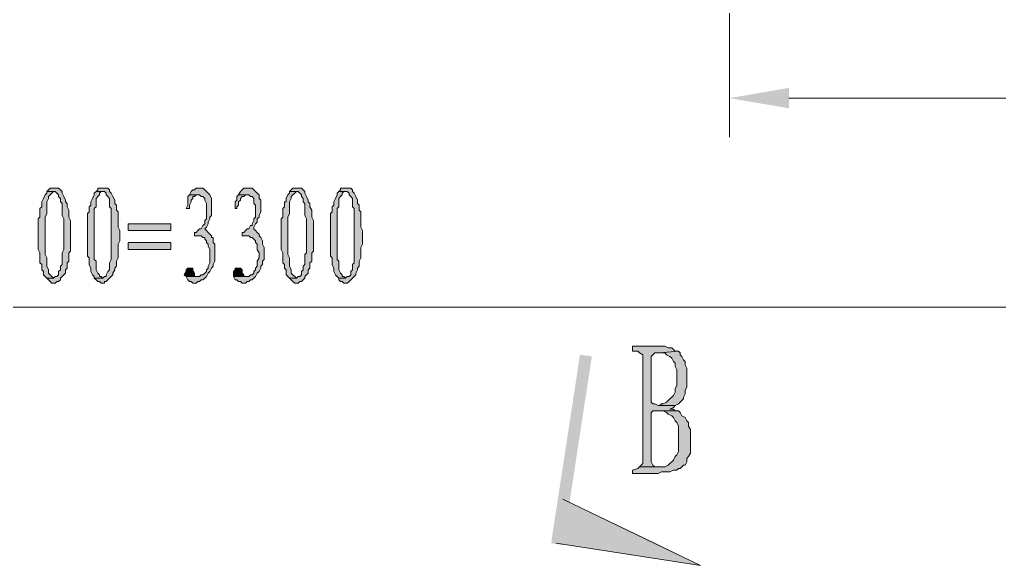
# Model space of a CAD drawing. Header units: millimetres. Extents: x 24 to 410, y 10 to 282.
# Drawn here: x 127.76 to 152.19, y 166.67 to 180.26 of the extents above; entities that cross this region are included whole.
import ezdxf

# ---------------------------------------------------------------- set-up
doc = ezdxf.new("R2010")
doc.units = ezdxf.units.MM

msp = doc.modelspace()

# ---------------------------------------------------------------- hatches: boundary and pattern name
h = msp.add_hatch(color=256)
h.dxf.hatch_style = 2
h.paths.add_polyline_path([(146.939, 178.562), (146.939, 178.054), (145.457333, 178.308)])
h = msp.add_hatch(color=256)
h.dxf.hatch_style = 2
h.paths.add_polyline_path([(128.439333, 175.979667), (128.439333, 175.937333), (128.397, 175.895), (128.354667, 175.810333), (128.312333, 175.725667), (128.312333, 175.598667), (128.27, 175.556333), (128.27, 175.344667), (128.227667, 175.302333), (128.227667, 174.540333), (128.27, 174.455667), (128.27, 174.328667), (128.27, 174.244), (128.27, 174.201667), (128.312333, 174.159333), (128.312333, 174.032333), (128.354667, 173.99), (128.354667, 173.905333), (128.397, 173.863), (128.439333, 173.820667), (128.608667, 173.820667), (128.566333, 173.863), (128.524, 173.905333), (128.481667, 173.947667), (128.481667, 174.032333), (128.439333, 174.117), (128.439333, 174.328667), (128.397, 174.413333), (128.397, 175.344667), (128.439333, 175.429333), (128.439333, 175.725667), (128.481667, 175.810333), (128.481667, 175.852667), (128.524, 175.895), (128.566333, 175.937333), (128.608667, 175.979667)])
h = msp.add_hatch(color=256)
h.dxf.hatch_style = 2
h.paths.add_polyline_path([(128.608667, 176.064333), (128.524, 176.064333), (128.481667, 176.022), (128.439333, 175.979667), (128.651, 175.979667), (128.693333, 175.937333), (128.735667, 175.895), (128.735667, 175.852667), (128.778, 175.810333), (128.778, 175.725667), (128.820333, 175.683333), (128.820333, 175.387), (128.862667, 175.302333), (128.862667, 174.879), (128.862667, 174.540333), (128.820333, 174.455667), (128.820333, 174.159333), (128.778, 174.117), (128.778, 174.032333), (128.735667, 173.99), (128.735667, 173.905333), (128.693333, 173.863), (128.651, 173.863), (128.608667, 173.820667), (128.439333, 173.820667), (128.481667, 173.778333), (128.524, 173.736), (128.566333, 173.693667), (128.651, 173.693667), (128.693333, 173.736), (128.735667, 173.736), (128.778, 173.778333), (128.778, 173.820667), (128.820333, 173.863), (128.862667, 173.905333), (128.905, 173.947667), (128.905, 174.032333), (128.947333, 174.074667), (128.947333, 174.201667), (128.989667, 174.244), (128.989667, 174.455667), (129.032, 174.498), (129.032, 175.26), (128.989667, 175.344667), (128.989667, 175.514), (128.947333, 175.598667), (128.947333, 175.683333), (128.905, 175.725667), (128.905, 175.768), (128.862667, 175.852667), (128.820333, 175.937333), (128.820333, 175.979667), (128.778, 176.022), (128.735667, 176.064333)])
h = msp.add_hatch(color=256)
h.dxf.hatch_style = 2
h.paths.add_polyline_path([(129.667, 175.979667), (129.624667, 175.937333), (129.624667, 175.895), (129.582333, 175.810333), (129.54, 175.725667), (129.54, 175.641), (129.497667, 175.598667), (129.497667, 175.471667), (129.455333, 175.429333), (129.455333, 174.371), (129.497667, 174.328667), (129.497667, 174.244), (129.497667, 174.159333), (129.54, 174.074667), (129.54, 173.99), (129.582333, 173.905333), (129.624667, 173.863), (129.624667, 173.820667), (129.836333, 173.820667), (129.794, 173.863), (129.751667, 173.863), (129.751667, 173.905333), (129.709333, 173.947667), (129.667, 174.032333), (129.667, 174.244), (129.624667, 174.286333), (129.624667, 175.556333), (129.667, 175.598667), (129.667, 175.810333), (129.709333, 175.852667), (129.751667, 175.895), (129.751667, 175.937333), (129.794, 175.979667), (129.836333, 175.979667)])
h = msp.add_hatch(color=256)
h.dxf.hatch_style = 2
h.paths.add_polyline_path([(129.836333, 176.064333), (129.709333, 176.064333), (129.709333, 176.022), (129.667, 175.979667), (129.878667, 175.979667), (129.921, 175.937333), (129.921, 175.895), (129.963333, 175.852667), (130.005667, 175.810333), (130.005667, 175.598667), (130.048, 175.556333), (130.048, 174.879), (130.048, 174.286333), (130.005667, 174.201667), (130.005667, 174.032333), (129.963333, 173.99), (129.921, 173.905333), (129.921, 173.863), (129.878667, 173.863), (129.836333, 173.820667), (129.624667, 173.820667), (129.667, 173.778333), (129.709333, 173.736), (129.751667, 173.736), (129.794, 173.693667), (129.878667, 173.693667), (129.878667, 173.736), (129.921, 173.736), (129.963333, 173.778333), (130.005667, 173.820667), (130.048, 173.863), (130.090333, 173.905333), (130.090333, 173.947667), (130.132667, 174.032333), (130.132667, 174.074667), (130.175, 174.117), (130.175, 174.244), (130.217333, 174.328667), (130.217333, 174.667333), (130.259667, 174.752), (130.259667, 175.006), (130.217333, 175.090667), (130.217333, 175.471667), (130.175, 175.514), (130.175, 175.641), (130.132667, 175.683333), (130.132667, 175.768), (130.090333, 175.852667), (130.048, 175.937333), (130.005667, 175.979667), (130.005667, 176.022), (129.963333, 176.064333)])
h = msp.add_hatch(color=256)
h.dxf.hatch_style = 2
h.paths.add_polyline_path([(132.249333, 176.064333), (132.164667, 176.064333), (132.122333, 176.022), (132.08, 176.022), (132.037667, 175.979667), (131.995333, 175.895), (132.249333, 175.895), (132.291667, 175.852667), (132.334, 175.852667), (132.376333, 175.810333), (132.376333, 175.768), (132.418667, 175.683333), (132.418667, 175.302333), (132.376333, 175.26), (132.376333, 175.175333), (132.334, 175.133), (132.291667, 175.048333), (132.249333, 175.048333), (132.207, 175.006), (132.164667, 174.963667), (132.122333, 174.963667), (132.122333, 174.879), (132.291667, 174.879), (132.334, 174.836667), (132.376333, 174.836667), (132.376333, 174.794333), (132.418667, 174.752), (132.418667, 174.709667), (132.461, 174.667333), (132.461, 174.625), (132.503333, 174.540333), (132.503333, 174.201667), (132.461, 174.117), (132.461, 174.074667), (132.418667, 174.032333), (132.418667, 173.99), (132.376333, 173.947667), (132.334, 173.905333), (132.291667, 173.905333), (132.249333, 173.863), (131.910667, 173.863), (131.953, 173.778333), (131.995333, 173.736), (132.037667, 173.736), (132.08, 173.693667), (132.164667, 173.693667), (132.207, 173.736), (132.249333, 173.736), (132.291667, 173.778333), (132.334, 173.778333), (132.376333, 173.820667), (132.418667, 173.863), (132.461, 173.947667), (132.503333, 173.99), (132.545667, 174.074667), (132.588, 174.117), (132.588, 174.159333), (132.630333, 174.244), (132.630333, 174.667333), (132.588, 174.709667), (132.588, 174.836667), (132.545667, 174.836667), (132.545667, 174.879), (132.503333, 174.921333), (132.461, 174.963667), (132.418667, 175.006), (132.376333, 175.048333), (132.418667, 175.090667), (132.461, 175.175333), (132.461, 175.217667), (132.503333, 175.302333), (132.503333, 175.344667), (132.545667, 175.387), (132.545667, 175.810333), (132.503333, 175.895), (132.461, 175.937333), (132.418667, 175.979667), (132.376333, 176.022), (132.334, 176.064333)])
h = msp.add_hatch(color=256)
h.dxf.hatch_style = 2
h.paths.add_polyline_path([(131.995333, 175.895), (131.953, 175.852667), (131.953, 175.641), (131.910667, 175.556333), (131.995333, 175.556333), (131.995333, 175.598667), (131.995333, 175.641), (132.037667, 175.725667), (132.037667, 175.768), (132.08, 175.810333), (132.08, 175.852667), (132.122333, 175.852667), (132.164667, 175.895), (132.207, 175.895)])
h = msp.add_hatch(color=256)
h.dxf.hatch_style = 2
h.paths.add_polyline_path([(133.477, 176.064333), (133.35, 176.064333), (133.307667, 176.022), (133.265333, 175.979667), (133.223, 175.895), (133.477, 175.895), (133.519333, 175.852667), (133.561667, 175.852667), (133.604, 175.810333), (133.604, 175.683333), (133.646333, 175.641), (133.646333, 175.344667), (133.604, 175.302333), (133.604, 175.26), (133.561667, 175.175333), (133.561667, 175.133), (133.519333, 175.133), (133.477, 175.048333), (133.434667, 175.048333), (133.392333, 175.006), (133.35, 174.963667), (133.307667, 174.963667), (133.307667, 174.879), (133.477, 174.879), (133.519333, 174.836667), (133.561667, 174.836667), (133.604, 174.794333), (133.646333, 174.752), (133.646333, 174.709667), (133.688667, 174.667333), (133.688667, 174.540333), (133.731, 174.455667), (133.731, 174.328667), (133.688667, 174.244), (133.688667, 174.117), (133.646333, 174.074667), (133.646333, 174.032333), (133.604, 173.99), (133.604, 173.947667), (133.561667, 173.905333), (133.519333, 173.905333), (133.477, 173.863), (133.096, 173.863), (133.138333, 173.778333), (133.180667, 173.778333), (133.223, 173.736), (133.265333, 173.736), (133.307667, 173.693667), (133.392333, 173.693667), (133.434667, 173.736), (133.477, 173.736), (133.519333, 173.778333), (133.561667, 173.778333), (133.604, 173.820667), (133.646333, 173.863), (133.688667, 173.947667), (133.731, 173.99), (133.773333, 174.074667), (133.773333, 174.117), (133.815667, 174.159333), (133.815667, 174.244), (133.858, 174.286333), (133.858, 174.582667), (133.815667, 174.667333), (133.815667, 174.752), (133.773333, 174.836667), (133.731, 174.879), (133.731, 174.921333), (133.688667, 174.963667), (133.646333, 175.006), (133.604, 175.048333), (133.604, 175.090667), (133.646333, 175.175333), (133.688667, 175.217667), (133.688667, 175.302333), (133.731, 175.344667), (133.731, 175.387), (133.773333, 175.471667), (133.773333, 175.768), (133.731, 175.810333), (133.731, 175.895), (133.688667, 175.937333), (133.646333, 175.979667), (133.604, 176.022), (133.561667, 176.064333)])
h = msp.add_hatch(color=256)
h.dxf.hatch_style = 2
h.paths.add_polyline_path([(133.223, 175.895), (133.180667, 175.852667), (133.180667, 175.768), (133.138333, 175.725667), (133.138333, 175.556333), (133.180667, 175.556333), (133.180667, 175.598667), (133.223, 175.641), (133.223, 175.725667), (133.265333, 175.768), (133.265333, 175.810333), (133.307667, 175.852667), (133.35, 175.852667), (133.392333, 175.895), (133.434667, 175.895)])
h = msp.add_hatch(color=256)
h.dxf.hatch_style = 2
h.paths.add_polyline_path([(134.493, 175.979667), (134.493, 175.937333), (134.450667, 175.895), (134.408333, 175.810333), (134.408333, 175.725667), (134.366, 175.725667), (134.366, 175.598667), (134.323667, 175.556333), (134.323667, 175.344667), (134.281333, 175.302333), (134.281333, 174.540333), (134.323667, 174.455667), (134.323667, 174.328667), (134.323667, 174.244), (134.323667, 174.201667), (134.366, 174.159333), (134.366, 174.074667), (134.408333, 174.032333), (134.408333, 173.905333), (134.450667, 173.863), (134.493, 173.820667), (134.662333, 173.820667), (134.62, 173.863), (134.577667, 173.905333), (134.535333, 173.947667), (134.535333, 174.032333), (134.493, 174.117), (134.493, 174.328667), (134.450667, 174.413333), (134.450667, 175.344667), (134.493, 175.429333), (134.493, 175.725667), (134.535333, 175.810333), (134.535333, 175.852667), (134.577667, 175.895), (134.62, 175.937333), (134.662333, 175.979667)])
h = msp.add_hatch(color=256)
h.dxf.hatch_style = 2
h.paths.add_polyline_path([(134.662333, 176.064333), (134.577667, 176.064333), (134.535333, 176.022), (134.493, 175.979667), (134.704667, 175.979667), (134.747, 175.937333), (134.789333, 175.895), (134.789333, 175.852667), (134.831667, 175.810333), (134.831667, 175.725667), (134.874, 175.683333), (134.874, 175.387), (134.916333, 175.302333), (134.916333, 174.879), (134.916333, 174.455667), (134.874, 174.413333), (134.874, 174.159333), (134.831667, 174.117), (134.831667, 174.032333), (134.789333, 173.99), (134.789333, 173.905333), (134.747, 173.863), (134.704667, 173.863), (134.662333, 173.820667), (134.493, 173.820667), (134.535333, 173.778333), (134.577667, 173.736), (134.62, 173.693667), (134.704667, 173.693667), (134.747, 173.736), (134.789333, 173.736), (134.831667, 173.778333), (134.874, 173.820667), (134.874, 173.863), (134.916333, 173.905333), (134.958667, 173.947667), (134.958667, 174.032333), (135.001, 174.074667), (135.001, 174.201667), (135.043333, 174.244), (135.043333, 174.455667), (135.085667, 174.498), (135.085667, 175.26), (135.043333, 175.344667), (135.043333, 175.514), (135.001, 175.598667), (135.001, 175.683333), (134.958667, 175.725667), (134.958667, 175.768), (134.916333, 175.852667), (134.874, 175.937333), (134.874, 175.979667), (134.831667, 176.022), (134.789333, 176.064333)])
h = msp.add_hatch(color=256)
h.dxf.hatch_style = 2
h.paths.add_polyline_path([(135.720667, 175.979667), (135.678333, 175.937333), (135.678333, 175.895), (135.636, 175.810333), (135.593667, 175.725667), (135.593667, 175.641), (135.551333, 175.598667), (135.551333, 175.471667), (135.509, 175.429333), (135.509, 174.371), (135.551333, 174.328667), (135.551333, 174.244), (135.551333, 174.159333), (135.593667, 174.074667), (135.593667, 173.99), (135.636, 173.905333), (135.678333, 173.863), (135.720667, 173.820667), (135.89, 173.820667), (135.847667, 173.863), (135.805333, 173.863), (135.805333, 173.905333), (135.763, 173.947667), (135.720667, 174.032333), (135.720667, 174.244), (135.678333, 174.286333), (135.678333, 175.556333), (135.720667, 175.598667), (135.720667, 175.810333), (135.763, 175.852667), (135.805333, 175.895), (135.805333, 175.937333), (135.847667, 175.979667), (135.89, 175.979667)])
h = msp.add_hatch(color=256)
h.dxf.hatch_style = 2
h.paths.add_polyline_path([(135.89, 176.064333), (135.763, 176.064333), (135.763, 176.022), (135.720667, 175.979667), (135.932333, 175.979667), (135.974667, 175.937333), (135.974667, 175.895), (136.017, 175.852667), (136.059333, 175.810333), (136.059333, 175.598667), (136.101667, 175.556333), (136.101667, 174.879), (136.101667, 174.201667), (136.059333, 174.159333), (136.059333, 174.032333), (136.017, 173.99), (136.017, 173.905333), (135.974667, 173.863), (135.932333, 173.863), (135.89, 173.820667), (135.720667, 173.820667), (135.720667, 173.778333), (135.763, 173.736), (135.805333, 173.736), (135.847667, 173.693667), (135.932333, 173.693667), (135.974667, 173.736), (136.017, 173.778333), (136.059333, 173.820667), (136.101667, 173.863), (136.144, 173.905333), (136.144, 173.947667), (136.186333, 174.032333), (136.186333, 174.074667), (136.228667, 174.117), (136.228667, 174.244), (136.271, 174.328667), (136.271, 174.582667), (136.313333, 174.667333), (136.313333, 175.006), (136.271, 175.090667), (136.271, 175.471667), (136.228667, 175.514), (136.228667, 175.641), (136.186333, 175.683333), (136.186333, 175.768), (136.144, 175.852667), (136.101667, 175.937333), (136.059333, 175.979667), (136.059333, 176.022), (136.017, 176.064333)])
h = msp.add_hatch(color=256)
h.dxf.hatch_style = 2
h.paths.add_polyline_path([(131.529667, 175.006), (131.529667, 175.175333), (130.471333, 175.175333), (130.471333, 175.006)])
h = msp.add_hatch(color=256)
h.dxf.hatch_style = 2
h.paths.add_polyline_path([(131.529667, 174.540333), (131.529667, 174.709667), (130.471333, 174.709667), (130.471333, 174.540333)])
h = msp.add_hatch(color=256)
h.dxf.hatch_style = 2
h.paths.add_polyline_path([(131.995333, 174.074667), (131.953, 174.074667), (131.910667, 174.032333), (131.910667, 173.99), (131.868333, 173.905333), (131.910667, 173.863), (132.122333, 173.863), (132.122333, 173.905333), (132.122333, 173.947667), (132.08, 174.032333), (132.08, 174.074667), (132.037667, 174.074667)])
h = msp.add_hatch(color=256)
h.dxf.hatch_style = 2
h.paths.add_polyline_path([(133.180667, 174.074667), (133.138333, 174.074667), (133.138333, 174.032333), (133.096, 173.99), (133.096, 173.863), (133.35, 173.863), (133.35, 173.905333), (133.307667, 173.947667), (133.307667, 174.032333), (133.265333, 174.074667)])
h = msp.add_hatch(color=256)
h.dxf.hatch_style = 2
h.paths.add_polyline_path([(143.721667, 172.127333), (143.044333, 172.127333), (143.044333, 172.000333), (143.171333, 172.000333), (143.213667, 171.958), (143.298333, 171.915667), (143.298333, 169.206333), (143.256, 169.164), (143.213667, 169.121667), (143.594667, 169.121667), (143.552333, 169.164), (143.51, 169.248667), (143.51, 170.476333), (143.552333, 170.518667), (144.102667, 170.518667), (144.060333, 170.561), (143.975667, 170.561), (144.060333, 170.603333), (144.102667, 170.645667), (143.679333, 170.645667), (143.594667, 170.688), (143.552333, 170.688), (143.51, 170.730333), (143.51, 171.873333), (143.552333, 171.915667), (143.594667, 171.958), (143.721667, 171.958), (144.187333, 172.000333), (144.102667, 172.000333), (144.060333, 172.042667), (144.018, 172.085), (143.933333, 172.085), (143.848667, 172.127333)])
h = msp.add_hatch(color=256)
h.dxf.hatch_style = 2
h.paths.add_polyline_path([(144.187333, 172.000333), (143.721667, 171.958), (143.848667, 171.958), (143.891, 171.915667), (143.975667, 171.873333), (144.018, 171.831), (144.060333, 171.746333), (144.102667, 171.704), (144.102667, 171.619333), (144.145, 171.534667), (144.145, 171.153667), (144.102667, 171.069), (144.102667, 170.984333), (144.060333, 170.899667), (144.018, 170.857333), (143.975667, 170.815), (143.933333, 170.772667), (143.891, 170.730333), (143.806333, 170.688), (143.764, 170.688), (143.721667, 170.645667), (144.102667, 170.645667), (144.187333, 170.688), (144.229667, 170.730333), (144.272, 170.772667), (144.314333, 170.815), (144.314333, 170.857333), (144.356667, 170.942), (144.356667, 171.026667), (144.399, 171.111333), (144.399, 171.577), (144.356667, 171.661667), (144.356667, 171.746333), (144.314333, 171.788667), (144.272, 171.873333), (144.229667, 171.915667), (144.229667, 171.958)])
h = msp.add_hatch(color=256)
h.dxf.hatch_style = 2
h.paths.add_polyline_path([(141.732, 171.915667), (141.308667, 167.174333), (141.012333, 167.216667)])
h = msp.add_hatch(color=256)
h.dxf.hatch_style = 2
h.paths.add_polyline_path([(142.028333, 171.873333), (141.732, 171.915667), (141.308667, 167.174333)])
h = msp.add_hatch(color=256)
h.dxf.hatch_style = 2
h.paths.add_polyline_path([(144.102667, 170.518667), (143.721667, 170.518667), (143.764, 170.518667), (143.806333, 170.518667), (143.891, 170.476333), (143.933333, 170.434), (144.018, 170.391667), (144.060333, 170.349333), (144.102667, 170.264667), (144.145, 170.222333), (144.187333, 170.137667), (144.187333, 169.502667), (144.145, 169.418), (144.102667, 169.375667), (144.060333, 169.291), (144.018, 169.248667), (143.975667, 169.206333), (143.933333, 169.164), (143.848667, 169.121667), (143.806333, 169.121667), (143.213667, 169.121667), (143.171333, 169.079333), (143.044333, 169.037), (143.044333, 168.952333), (143.129, 168.952333), (143.679333, 168.952333), (143.764, 168.994667), (143.975667, 168.994667), (144.060333, 169.037), (144.145, 169.037), (144.187333, 169.079333), (144.229667, 169.079333), (144.272, 169.121667), (144.314333, 169.164), (144.356667, 169.164), (144.399, 169.248667), (144.399, 169.333333), (144.441333, 169.375667), (144.483667, 169.460333), (144.483667, 170.053), (144.441333, 170.137667), (144.441333, 170.222333), (144.399, 170.264667), (144.356667, 170.349333), (144.272, 170.391667), (144.229667, 170.476333), (144.187333, 170.518667)])
h = msp.add_hatch(color=256)
h.dxf.hatch_style = 2
h.paths.add_polyline_path([(141.308667, 168.317333), (141.139333, 167.216667), (143.637, 167.216667)])
h = msp.add_hatch(color=256)
h.dxf.hatch_style = 2
h.paths.add_polyline_path([(141.139333, 167.216667), (143.637, 167.216667), (144.737667, 166.666333)])

# ---------------------------------------------------------------- linework, layer by layer
at = {"lineweight": 0}
for points in [[(145.457333, 181.313667), (145.457333, 177.334333)], [(242.358333, 178.308), (146.939, 178.308)], [(154.178, 173.101), (104.394, 173.101)], [(141.139333, 167.216667), (144.737667, 166.666333), (141.308667, 168.317333)]]:
    msp.add_lwpolyline(points, dxfattribs=at)
for points in [[(128.439333, 175.979667), (128.439333, 175.937333), (128.397, 175.895), (128.354667, 175.810333), (128.312333, 175.725667), (128.312333, 175.598667), (128.27, 175.556333), (128.27, 175.344667), (128.227667, 175.302333), (128.227667, 174.540333), (128.27, 174.455667), (128.27, 174.328667), (128.27, 174.244), (128.27, 174.201667), (128.312333, 174.159333), (128.312333, 174.032333), (128.354667, 173.99), (128.354667, 173.905333), (128.397, 173.863), (128.439333, 173.820667), (128.608667, 173.820667), (128.566333, 173.863), (128.524, 173.905333), (128.481667, 173.947667), (128.481667, 174.032333), (128.439333, 174.117), (128.439333, 174.328667), (128.397, 174.413333), (128.397, 175.344667), (128.439333, 175.429333), (128.439333, 175.725667), (128.481667, 175.810333), (128.481667, 175.852667), (128.524, 175.895), (128.566333, 175.937333), (128.608667, 175.979667)], [(128.608667, 176.064333), (128.524, 176.064333), (128.481667, 176.022), (128.439333, 175.979667), (128.651, 175.979667), (128.693333, 175.937333), (128.735667, 175.895), (128.735667, 175.852667), (128.778, 175.810333), (128.778, 175.725667), (128.820333, 175.683333), (128.820333, 175.387), (128.862667, 175.302333), (128.862667, 174.879), (128.862667, 174.540333), (128.820333, 174.455667), (128.820333, 174.159333), (128.778, 174.117), (128.778, 174.032333), (128.735667, 173.99), (128.735667, 173.905333), (128.693333, 173.863), (128.651, 173.863), (128.608667, 173.820667), (128.439333, 173.820667), (128.481667, 173.778333), (128.524, 173.736), (128.566333, 173.693667), (128.651, 173.693667), (128.693333, 173.736), (128.735667, 173.736), (128.778, 173.778333), (128.778, 173.820667), (128.820333, 173.863), (128.862667, 173.905333), (128.905, 173.947667), (128.905, 174.032333), (128.947333, 174.074667), (128.947333, 174.201667), (128.989667, 174.244), (128.989667, 174.455667), (129.032, 174.498), (129.032, 175.26), (128.989667, 175.344667), (128.989667, 175.514), (128.947333, 175.598667), (128.947333, 175.683333), (128.905, 175.725667), (128.905, 175.768), (128.862667, 175.852667), (128.820333, 175.937333), (128.820333, 175.979667), (128.778, 176.022), (128.735667, 176.064333)], [(129.667, 175.979667), (129.624667, 175.937333), (129.624667, 175.895), (129.582333, 175.810333), (129.54, 175.725667), (129.54, 175.641), (129.497667, 175.598667), (129.497667, 175.471667), (129.455333, 175.429333), (129.455333, 174.371), (129.497667, 174.328667), (129.497667, 174.244), (129.497667, 174.159333), (129.54, 174.074667), (129.54, 173.99), (129.582333, 173.905333), (129.624667, 173.863), (129.624667, 173.820667), (129.836333, 173.820667), (129.794, 173.863), (129.751667, 173.863), (129.751667, 173.905333), (129.709333, 173.947667), (129.667, 174.032333), (129.667, 174.244), (129.624667, 174.286333), (129.624667, 175.556333), (129.667, 175.598667), (129.667, 175.810333), (129.709333, 175.852667), (129.751667, 175.895), (129.751667, 175.937333), (129.794, 175.979667), (129.836333, 175.979667)], [(129.836333, 176.064333), (129.709333, 176.064333), (129.709333, 176.022), (129.667, 175.979667), (129.878667, 175.979667), (129.921, 175.937333), (129.921, 175.895), (129.963333, 175.852667), (130.005667, 175.810333), (130.005667, 175.598667), (130.048, 175.556333), (130.048, 174.879), (130.048, 174.286333), (130.005667, 174.201667), (130.005667, 174.032333), (129.963333, 173.99), (129.921, 173.905333), (129.921, 173.863), (129.878667, 173.863), (129.836333, 173.820667), (129.624667, 173.820667), (129.667, 173.778333), (129.709333, 173.736), (129.751667, 173.736), (129.794, 173.693667), (129.878667, 173.693667), (129.878667, 173.736), (129.921, 173.736), (129.963333, 173.778333), (130.005667, 173.820667), (130.048, 173.863), (130.090333, 173.905333), (130.090333, 173.947667), (130.132667, 174.032333), (130.132667, 174.074667), (130.175, 174.117), (130.175, 174.244), (130.217333, 174.328667), (130.217333, 174.667333), (130.259667, 174.752), (130.259667, 175.006), (130.217333, 175.090667), (130.217333, 175.471667), (130.175, 175.514), (130.175, 175.641), (130.132667, 175.683333), (130.132667, 175.768), (130.090333, 175.852667), (130.048, 175.937333), (130.005667, 175.979667), (130.005667, 176.022), (129.963333, 176.064333)], [(132.249333, 176.064333), (132.164667, 176.064333), (132.122333, 176.022), (132.08, 176.022), (132.037667, 175.979667), (131.995333, 175.895), (132.249333, 175.895), (132.291667, 175.852667), (132.334, 175.852667), (132.376333, 175.810333), (132.376333, 175.768), (132.418667, 175.683333), (132.418667, 175.302333), (132.376333, 175.26), (132.376333, 175.175333), (132.334, 175.133), (132.291667, 175.048333), (132.249333, 175.048333), (132.207, 175.006), (132.164667, 174.963667), (132.122333, 174.963667), (132.122333, 174.879), (132.291667, 174.879), (132.334, 174.836667), (132.376333, 174.836667), (132.376333, 174.794333), (132.418667, 174.752), (132.418667, 174.709667), (132.461, 174.667333), (132.461, 174.625), (132.503333, 174.540333), (132.503333, 174.201667), (132.461, 174.117), (132.461, 174.074667), (132.418667, 174.032333), (132.418667, 173.99), (132.376333, 173.947667), (132.334, 173.905333), (132.291667, 173.905333), (132.249333, 173.863), (131.910667, 173.863), (131.953, 173.778333), (131.995333, 173.736), (132.037667, 173.736), (132.08, 173.693667), (132.164667, 173.693667), (132.207, 173.736), (132.249333, 173.736), (132.291667, 173.778333), (132.334, 173.778333), (132.376333, 173.820667), (132.418667, 173.863), (132.461, 173.947667), (132.503333, 173.99), (132.545667, 174.074667), (132.588, 174.117), (132.588, 174.159333), (132.630333, 174.244), (132.630333, 174.667333), (132.588, 174.709667), (132.588, 174.836667), (132.545667, 174.836667), (132.545667, 174.879), (132.503333, 174.921333), (132.461, 174.963667), (132.418667, 175.006), (132.376333, 175.048333), (132.418667, 175.090667), (132.461, 175.175333), (132.461, 175.217667), (132.503333, 175.302333), (132.503333, 175.344667), (132.545667, 175.387), (132.545667, 175.810333), (132.503333, 175.895), (132.461, 175.937333), (132.418667, 175.979667), (132.376333, 176.022), (132.334, 176.064333)], [(131.995333, 175.895), (131.953, 175.852667), (131.953, 175.641), (131.910667, 175.556333), (131.995333, 175.556333), (131.995333, 175.598667), (131.995333, 175.641), (132.037667, 175.725667), (132.037667, 175.768), (132.08, 175.810333), (132.08, 175.852667), (132.122333, 175.852667), (132.164667, 175.895), (132.207, 175.895)], [(133.477, 176.064333), (133.35, 176.064333), (133.307667, 176.022), (133.265333, 175.979667), (133.223, 175.895), (133.477, 175.895), (133.519333, 175.852667), (133.561667, 175.852667), (133.604, 175.810333), (133.604, 175.683333), (133.646333, 175.641), (133.646333, 175.344667), (133.604, 175.302333), (133.604, 175.26), (133.561667, 175.175333), (133.561667, 175.133), (133.519333, 175.133), (133.477, 175.048333), (133.434667, 175.048333), (133.392333, 175.006), (133.35, 174.963667), (133.307667, 174.963667), (133.307667, 174.879), (133.477, 174.879), (133.519333, 174.836667), (133.561667, 174.836667), (133.604, 174.794333), (133.646333, 174.752), (133.646333, 174.709667), (133.688667, 174.667333), (133.688667, 174.540333), (133.731, 174.455667), (133.731, 174.328667), (133.688667, 174.244), (133.688667, 174.117), (133.646333, 174.074667), (133.646333, 174.032333), (133.604, 173.99), (133.604, 173.947667), (133.561667, 173.905333), (133.519333, 173.905333), (133.477, 173.863), (133.096, 173.863), (133.138333, 173.778333), (133.180667, 173.778333), (133.223, 173.736), (133.265333, 173.736), (133.307667, 173.693667), (133.392333, 173.693667), (133.434667, 173.736), (133.477, 173.736), (133.519333, 173.778333), (133.561667, 173.778333), (133.604, 173.820667), (133.646333, 173.863), (133.688667, 173.947667), (133.731, 173.99), (133.773333, 174.074667), (133.773333, 174.117), (133.815667, 174.159333), (133.815667, 174.244), (133.858, 174.286333), (133.858, 174.582667), (133.815667, 174.667333), (133.815667, 174.752), (133.773333, 174.836667), (133.731, 174.879), (133.731, 174.921333), (133.688667, 174.963667), (133.646333, 175.006), (133.604, 175.048333), (133.604, 175.090667), (133.646333, 175.175333), (133.688667, 175.217667), (133.688667, 175.302333), (133.731, 175.344667), (133.731, 175.387), (133.773333, 175.471667), (133.773333, 175.768), (133.731, 175.810333), (133.731, 175.895), (133.688667, 175.937333), (133.646333, 175.979667), (133.604, 176.022), (133.561667, 176.064333)], [(133.223, 175.895), (133.180667, 175.852667), (133.180667, 175.768), (133.138333, 175.725667), (133.138333, 175.556333), (133.180667, 175.556333), (133.180667, 175.598667), (133.223, 175.641), (133.223, 175.725667), (133.265333, 175.768), (133.265333, 175.810333), (133.307667, 175.852667), (133.35, 175.852667), (133.392333, 175.895), (133.434667, 175.895)], [(134.493, 175.979667), (134.493, 175.937333), (134.450667, 175.895), (134.408333, 175.810333), (134.408333, 175.725667), (134.366, 175.725667), (134.366, 175.598667), (134.323667, 175.556333), (134.323667, 175.344667), (134.281333, 175.302333), (134.281333, 174.540333), (134.323667, 174.455667), (134.323667, 174.328667), (134.323667, 174.244), (134.323667, 174.201667), (134.366, 174.159333), (134.366, 174.074667), (134.408333, 174.032333), (134.408333, 173.905333), (134.450667, 173.863), (134.493, 173.820667), (134.662333, 173.820667), (134.62, 173.863), (134.577667, 173.905333), (134.535333, 173.947667), (134.535333, 174.032333), (134.493, 174.117), (134.493, 174.328667), (134.450667, 174.413333), (134.450667, 175.344667), (134.493, 175.429333), (134.493, 175.725667), (134.535333, 175.810333), (134.535333, 175.852667), (134.577667, 175.895), (134.62, 175.937333), (134.662333, 175.979667)], [(134.662333, 176.064333), (134.577667, 176.064333), (134.535333, 176.022), (134.493, 175.979667), (134.704667, 175.979667), (134.747, 175.937333), (134.789333, 175.895), (134.789333, 175.852667), (134.831667, 175.810333), (134.831667, 175.725667), (134.874, 175.683333), (134.874, 175.387), (134.916333, 175.302333), (134.916333, 174.879), (134.916333, 174.455667), (134.874, 174.413333), (134.874, 174.159333), (134.831667, 174.117), (134.831667, 174.032333), (134.789333, 173.99), (134.789333, 173.905333), (134.747, 173.863), (134.704667, 173.863), (134.662333, 173.820667), (134.493, 173.820667), (134.535333, 173.778333), (134.577667, 173.736), (134.62, 173.693667), (134.704667, 173.693667), (134.747, 173.736), (134.789333, 173.736), (134.831667, 173.778333), (134.874, 173.820667), (134.874, 173.863), (134.916333, 173.905333), (134.958667, 173.947667), (134.958667, 174.032333), (135.001, 174.074667), (135.001, 174.201667), (135.043333, 174.244), (135.043333, 174.455667), (135.085667, 174.498), (135.085667, 175.26), (135.043333, 175.344667), (135.043333, 175.514), (135.001, 175.598667), (135.001, 175.683333), (134.958667, 175.725667), (134.958667, 175.768), (134.916333, 175.852667), (134.874, 175.937333), (134.874, 175.979667), (134.831667, 176.022), (134.789333, 176.064333)], [(135.720667, 175.979667), (135.678333, 175.937333), (135.678333, 175.895), (135.636, 175.810333), (135.593667, 175.725667), (135.593667, 175.641), (135.551333, 175.598667), (135.551333, 175.471667), (135.509, 175.429333), (135.509, 174.371), (135.551333, 174.328667), (135.551333, 174.244), (135.551333, 174.159333), (135.593667, 174.074667), (135.593667, 173.99), (135.636, 173.905333), (135.678333, 173.863), (135.720667, 173.820667), (135.89, 173.820667), (135.847667, 173.863), (135.805333, 173.863), (135.805333, 173.905333), (135.763, 173.947667), (135.720667, 174.032333), (135.720667, 174.244), (135.678333, 174.286333), (135.678333, 175.556333), (135.720667, 175.598667), (135.720667, 175.810333), (135.763, 175.852667), (135.805333, 175.895), (135.805333, 175.937333), (135.847667, 175.979667), (135.89, 175.979667)], [(135.89, 176.064333), (135.763, 176.064333), (135.763, 176.022), (135.720667, 175.979667), (135.932333, 175.979667), (135.974667, 175.937333), (135.974667, 175.895), (136.017, 175.852667), (136.059333, 175.810333), (136.059333, 175.598667), (136.101667, 175.556333), (136.101667, 174.879), (136.101667, 174.201667), (136.059333, 174.159333), (136.059333, 174.032333), (136.017, 173.99), (136.017, 173.905333), (135.974667, 173.863), (135.932333, 173.863), (135.89, 173.820667), (135.720667, 173.820667), (135.720667, 173.778333), (135.763, 173.736), (135.805333, 173.736), (135.847667, 173.693667), (135.932333, 173.693667), (135.974667, 173.736), (136.017, 173.778333), (136.059333, 173.820667), (136.101667, 173.863), (136.144, 173.905333), (136.144, 173.947667), (136.186333, 174.032333), (136.186333, 174.074667), (136.228667, 174.117), (136.228667, 174.244), (136.271, 174.328667), (136.271, 174.582667), (136.313333, 174.667333), (136.313333, 175.006), (136.271, 175.090667), (136.271, 175.471667), (136.228667, 175.514), (136.228667, 175.641), (136.186333, 175.683333), (136.186333, 175.768), (136.144, 175.852667), (136.101667, 175.937333), (136.059333, 175.979667), (136.059333, 176.022), (136.017, 176.064333)], [(131.529667, 175.006), (131.529667, 175.175333), (130.471333, 175.175333), (130.471333, 175.006)], [(131.529667, 174.540333), (131.529667, 174.709667), (130.471333, 174.709667), (130.471333, 174.540333)], [(131.995333, 174.074667), (131.953, 174.074667), (131.910667, 174.032333), (131.910667, 173.99), (131.868333, 173.905333), (131.910667, 173.863), (132.122333, 173.863), (132.122333, 173.905333), (132.122333, 173.947667), (132.08, 174.032333), (132.08, 174.074667), (132.037667, 174.074667)], [(133.180667, 174.074667), (133.138333, 174.074667), (133.138333, 174.032333), (133.096, 173.99), (133.096, 173.863), (133.35, 173.863), (133.35, 173.905333), (133.307667, 173.947667), (133.307667, 174.032333), (133.265333, 174.074667)], [(143.721667, 172.127333), (143.044333, 172.127333), (143.044333, 172.000333), (143.171333, 172.000333), (143.213667, 171.958), (143.298333, 171.915667), (143.298333, 169.206333), (143.256, 169.164), (143.213667, 169.121667), (143.594667, 169.121667), (143.552333, 169.164), (143.51, 169.248667), (143.51, 170.476333), (143.552333, 170.518667), (144.102667, 170.518667), (144.060333, 170.561), (143.975667, 170.561), (144.060333, 170.603333), (144.102667, 170.645667), (143.679333, 170.645667), (143.594667, 170.688), (143.552333, 170.688), (143.51, 170.730333), (143.51, 171.873333), (143.552333, 171.915667), (143.594667, 171.958), (143.721667, 171.958), (144.187333, 172.000333), (144.102667, 172.000333), (144.060333, 172.042667), (144.018, 172.085), (143.933333, 172.085), (143.848667, 172.127333)], [(144.187333, 172.000333), (143.721667, 171.958), (143.848667, 171.958), (143.891, 171.915667), (143.975667, 171.873333), (144.018, 171.831), (144.060333, 171.746333), (144.102667, 171.704), (144.102667, 171.619333), (144.145, 171.534667), (144.145, 171.153667), (144.102667, 171.069), (144.102667, 170.984333), (144.060333, 170.899667), (144.018, 170.857333), (143.975667, 170.815), (143.933333, 170.772667), (143.891, 170.730333), (143.806333, 170.688), (143.764, 170.688), (143.721667, 170.645667), (144.102667, 170.645667), (144.187333, 170.688), (144.229667, 170.730333), (144.272, 170.772667), (144.314333, 170.815), (144.314333, 170.857333), (144.356667, 170.942), (144.356667, 171.026667), (144.399, 171.111333), (144.399, 171.577), (144.356667, 171.661667), (144.356667, 171.746333), (144.314333, 171.788667), (144.272, 171.873333), (144.229667, 171.915667), (144.229667, 171.958)], [(144.102667, 170.518667), (143.721667, 170.518667), (143.764, 170.518667), (143.806333, 170.518667), (143.891, 170.476333), (143.933333, 170.434), (144.018, 170.391667), (144.060333, 170.349333), (144.102667, 170.264667), (144.145, 170.222333), (144.187333, 170.137667), (144.187333, 169.502667), (144.145, 169.418), (144.102667, 169.375667), (144.060333, 169.291), (144.018, 169.248667), (143.975667, 169.206333), (143.933333, 169.164), (143.848667, 169.121667), (143.806333, 169.121667), (143.213667, 169.121667), (143.171333, 169.079333), (143.044333, 169.037), (143.044333, 168.952333), (143.129, 168.952333), (143.679333, 168.952333), (143.764, 168.994667), (143.975667, 168.994667), (144.060333, 169.037), (144.145, 169.037), (144.187333, 169.079333), (144.229667, 169.079333), (144.272, 169.121667), (144.314333, 169.164), (144.356667, 169.164), (144.399, 169.248667), (144.399, 169.333333), (144.441333, 169.375667), (144.483667, 169.460333), (144.483667, 170.053), (144.441333, 170.137667), (144.441333, 170.222333), (144.399, 170.264667), (144.356667, 170.349333), (144.272, 170.391667), (144.229667, 170.476333), (144.187333, 170.518667)]]:
    msp.add_lwpolyline(points, close=True, dxfattribs=at)

doc.saveas('drawing.dxf')
